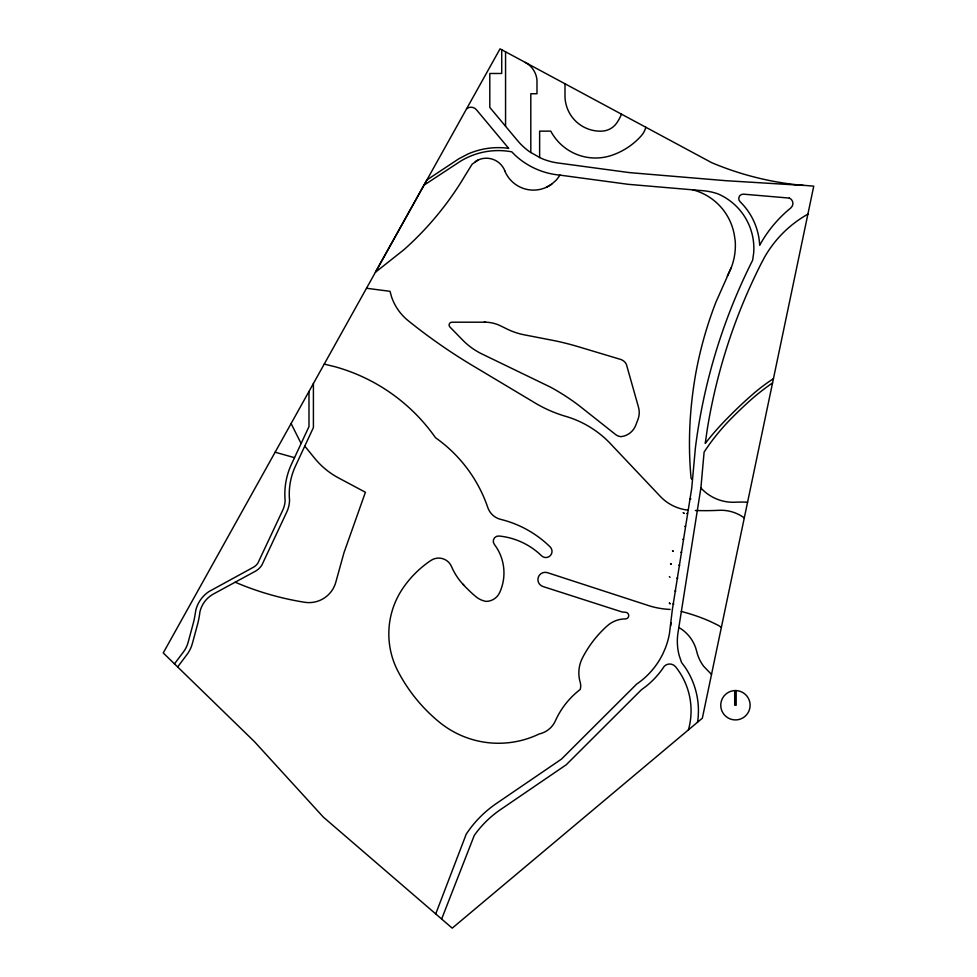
<?xml version="1.0" encoding="UTF-8"?>
<svg xmlns="http://www.w3.org/2000/svg" width="977" height="977" viewBox="0 0 977 977"><rect width="100%" height="100%" fill="white"/><g stroke="black" fill="none" stroke-linecap="round" stroke-linejoin="round"><path stroke-width="1.47" d="M697.517 722.247L697.896 719.817A77.647 77.647 0 0 0 685.024 667.157L681.531 662.455L679.137 655.311A55.274 55.274 0 0 1 677.977 632.876L700.888 487.95L704.112 452.07L706.09 449.115A215.258 215.258 0 0 1 730.369 419.426A420.757 420.757 0 0 1 750.287 400.35L751.692 399.129A221.339 221.339 0 0 1 772.551 382.935M435.718 913.922L466.212 834.187A110.706 110.706 0 0 1 496.328 803.546L561.47 759.117L636.662 684.095A77.671 77.671 0 0 0 663.114 653.295L665.166 648.594A77.671 77.671 0 0 0 669.416 633.804L672.359 609.501L691.728 488.17L695.429 447.6A576.528 576.528 0 0 1 752.656 260.2L753.682 252.909A59.292 59.292 0 0 0 717.887 193.861A59.646 59.646 0 0 0 703.269 190.735L628.138 184.311L559.992 175.127A75.925 75.925 0 0 1 515.258 155.355L511.765 151.826A72.762 72.762 0 0 0 460.485 161.229L423.92 185.239L163.244 652.941L254.472 741.665L323.399 817.163L452.229 928.15L702.353 718.18L813.756 186.143L796.279 184.726A304.8 304.8 0 0 1 711.708 162.683L500.041 48.85L375.4 272.278L403.941 249.709A313.409 313.409 0 0 0 465.296 175.225L472.172 164.136L478.583 159.801M670.698 625.817L671.016 622.85M670.027 577.334L669.355 576.625M441.641 919.027L474.26 835.445A103.44 103.44 0 0 1 500.529 809.591L566.184 764.808L641.449 689.713L645.333 686.88A85.036 85.036 0 0 0 664.262 666.265A7.596 7.596 0 0 1 675.62 666.815A70.283 70.283 0 0 1 688.419 729.88M692.778 189.831A56.715 56.715 0 0 1 734.582 236.617L735.241 241.319A62.039 62.039 0 0 1 731.199 267.808L715.921 302.149A390.58 390.58 0 0 0 695.587 374.447C689.615 408.667 687.808 443.68 691.081 478.278L692.375 479.524M731.199 267.808L727.315 276.002M423.92 185.239L426.925 179.927L458.946 158.714L467.885 154.048A75.705 75.705 0 0 1 507.332 148.162L508.699 148.382L476.397 109.717A6.961 6.961 0 0 0 467.25 108.349L466.517 108.899M174.468 663.859L183.407 651.989A28.577 28.577 0 0 0 188.134 642.292L193.153 623.753A82.556 82.556 0 0 0 194.875 615.864L195.901 609.746A31.752 31.752 0 0 1 208.956 591.561L253.654 567.124A13.58 13.58 0 0 0 257.855 563.179L282.744 510.189A25.268 25.268 0 0 0 285.113 500.896L284.979 498.539A70.71 70.71 0 0 1 291.439 464.283L308.988 426.583L308.988 391.484M177.655 666.961L186.241 655.53A32.937 32.937 0 0 0 192.384 643.477L197.415 624.901A86.892 86.892 0 0 0 199.235 616.597L199.406 615.547A86.892 86.892 0 0 0 199.833 612.384L200.163 610.894A27.332 27.332 0 0 1 213.511 593.967L255.266 571.289A18.001 18.001 0 0 0 261.909 565.036L286.762 512.033A29.628 29.628 0 0 0 289.558 500.126L289.387 498.258A66.351 66.351 0 0 1 295.457 466.102L313.409 427.56L313.409 383.57M560.065 175.078L556.316 180.061L551.663 184.201L546.265 187.328M807.881 214.195L806.831 214.745A114.578 114.578 0 0 0 764.881 256.609L760.875 264.169A567.698 567.698 0 0 0 707.226 429.562L705.235 443.436A281.058 281.058 0 0 1 728.28 417.35A423.322 423.322 0 0 1 748.333 398.164L752.388 394.598A183.529 183.529 0 0 1 773.442 378.673M484.128 322.202L486.925 322.251A35.306 35.306 0 0 1 500.407 325.781L507.722 329.359A68.109 68.109 0 0 0 524.283 334.83L555.583 340.9A297.277 297.277 0 0 1 578.714 346.835L620.505 359.377A9.648 9.648 0 0 1 626.404 364.397L638.518 407.324A19.027 19.027 0 0 1 638.03 419.243L635.819 425.105A18.075 18.075 0 0 1 623.985 436.084L621.238 436.634A9.697 9.697 0 0 1 615.62 434.545L579.19 405.699A228.655 228.655 0 0 0 550.613 387.197L482.052 354.016A68.305 68.305 0 0 1 462.842 340.228L449.872 326.965A2.809 2.809 0 0 1 451.875 322.202L485.606 322.202M695.368 510.507L697.737 510.568A292.233 292.233 0 0 0 711.903 510.58L711.94 510.568A292.685 292.685 0 0 0 719.035 510.312A39.349 39.349 0 0 1 732.958 512.143L734.154 512.559A37.883 37.883 0 0 1 740.261 515.331L740.285 515.343A37.737 37.737 0 0 1 744.279 517.944M803.338 185.398L725.874 180.696L629.432 172.611L556.914 162.841A64.14 64.14 0 0 1 540.818 158.127L529.839 151.923A64.213 64.213 0 0 1 517.48 140.541L489.795 107.397L489.795 73.483L501.714 73.483L501.714 49.742M366.534 288.264L390.018 291.317L391.582 296.947A51.818 51.818 0 0 0 408.105 320.603A563.509 563.509 0 0 0 475.579 367.364L534.395 402.561A131.089 131.089 0 0 0 565.634 416.324A100.765 100.765 0 0 1 608.989 442.141L659.524 495.583A44.857 44.857 0 0 0 687.71 510.079M689.774 498.758L690.934 498.978M681.274 611.504L682.129 611.7A176.068 176.068 0 0 1 710.462 621.555L716.825 624.621A25.89 25.89 0 0 1 721.356 627.417M324.254 364.103L335.306 366.815A182.223 182.223 0 0 1 435.522 437.733A141.042 141.042 0 0 1 487.804 507.576A18.209 18.209 0 0 0 500.725 519.385A106.615 106.615 0 0 1 550.185 546.961A6.18 6.18 0 0 1 550.271 555.693A6.18 6.18 0 0 1 541.539 555.791A70.759 70.759 0 0 0 498.978 536.019A5.215 5.215 0 0 0 494.325 544.372A47.128 47.128 0 0 1 499.638 592.624A15.058 15.058 0 0 1 485.96 601.392A21.958 21.958 0 0 1 475.726 596.544L472.721 593.931A139.32 139.32 0 0 1 464.173 585.565L462.817 584.099M275.135 452.217L294.517 457.663M711.525 674.423L703.587 666.216A40.79 40.79 0 0 1 696.686 651.39A37.627 37.627 0 0 0 678.82 627.478M464.038 585.431L461.95 583.147A63.065 63.065 0 0 1 451.521 566.55A13.959 13.959 0 0 0 430.93 560.444A103.428 103.428 0 0 0 402.597 588.704A80.969 80.969 0 0 0 398.494 672.261A163.135 163.135 0 0 0 439.259 722.076A93.523 93.523 0 0 0 539.243 733.935A22.947 22.947 0 0 0 555.363 720.879A81.274 81.274 0 0 1 580.191 689.493A12.762 12.762 0 0 0 580.191 682.288A33.035 33.035 0 0 1 582.512 657.826A111.28 111.28 0 0 1 607.267 625.83A27.222 27.222 0 0 1 625.402 618.905A3.31 3.31 0 0 0 628.712 615.595A3.31 3.31 0 0 0 625.402 612.286L622.068 611.968L543.09 586.566A7.279 7.279 0 0 1 538.217 577.492A7.279 7.279 0 0 1 547.291 572.62L646.334 604.861A82.801 82.801 0 0 0 670.149 609.428M304.763 446.11L314.704 458.311A78.209 78.209 0 0 0 338.543 477.924L365.41 492.261L343.977 552.713L335.807 582.231A27.82 27.82 0 0 1 304.629 602.272A293.124 293.124 0 0 1 235.176 582.194M291.109 423.566L301.111 443.509M564.999 83.778L564.999 95.16A35.38 35.38 0 0 0 602.015 131.138A19.003 19.003 0 0 0 616.841 122.858A47.177 47.177 0 0 0 621.506 114.175M736.169 690.605L736.169 705.247L734.704 705.247L734.704 690.605M539.634 157.553L539.634 131.138L550.772 131.138A50.633 50.633 0 0 0 611.773 155.319A69.562 69.562 0 0 0 641.205 135.876A20.81 20.81 0 0 0 645.846 127.266M530.804 152.559L530.804 93.743L536.984 93.743L536.984 80.199A22.349 22.349 0 0 0 525.308 62.43M505.561 51.818L505.561 126.277M747.576 502.215A115.408 115.408 0 0 0 735.534 502.215A43.745 43.745 0 0 1 700.888 487.95M475.201 161.62A19.894 19.894 0 0 1 504.779 170.67M551.59 184.25A30.995 30.995 0 0 1 504.706 170.706M670.552 563.595L671.211 564.291L670.552 563.595M672.555 550.686L673.214 551.382L672.555 550.686M669.392 603.065L670.051 603.762L669.392 603.065M683.326 512.693L683.998 513.389L683.326 512.693M673.385 603.676L673.544 604.299L673.385 603.676M675.351 590.767L675.522 591.39L675.351 590.767M677.33 577.847L677.501 578.469L677.33 577.847M679.308 564.938L679.479 565.561L679.308 564.938M681.287 552.029L681.445 552.64L681.287 552.029M683.265 539.109L683.424 539.731L683.265 539.109M685.231 526.2L685.402 526.823L685.231 526.2M687.21 513.291L687.381 513.902L687.21 513.291M735.437 690.556L733.519 690.69A14.679 14.679 0 0 0 723.053 713.125A14.679 14.679 0 0 0 747.82 713.125A14.679 14.679 0 0 0 737.354 690.69L735.437 690.556M789.379 198.087L743.497 194.167A4.396 4.396 0 0 0 740.273 201.897A65.19 65.19 0 0 1 759.679 245.264A126.656 126.656 0 0 1 790.808 207.942A5.801 5.801 0 0 0 789.379 198.087"/></g></svg>
